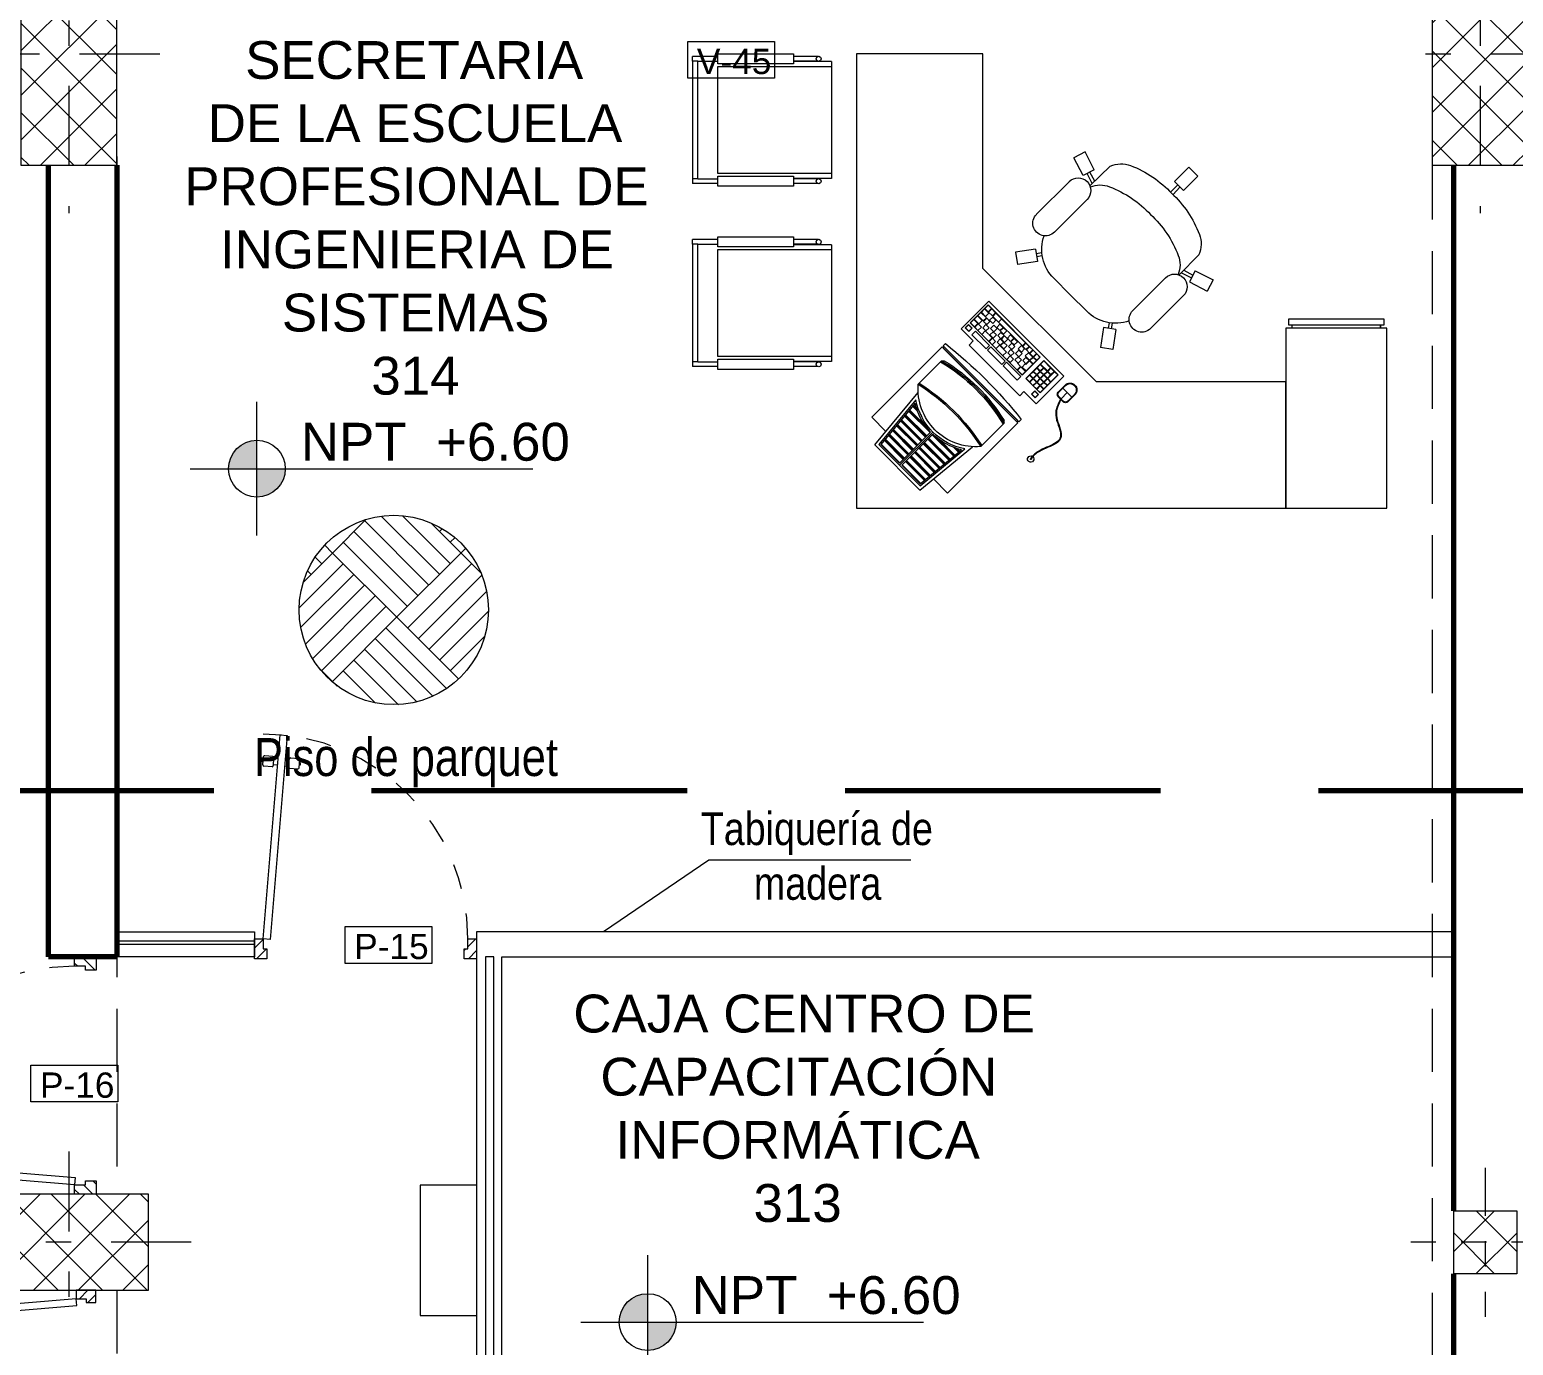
# Model space of a CAD drawing. Header units: inches. Extents: x 140 to 978, y -82 to 38.
# Drawn here: x 779.21 to 785.09, y 16.92 to 22.13 of the extents above; entities that cross this region are included whole.
import ezdxf

# ---------------------------------------------------------------- set-up
doc = ezdxf.new("R2010")
doc.units = ezdxf.units.IN
doc.header["$MEASUREMENT"] = 0
for name, pattern in [('CONTINUA', [0]), ('DASHDOT2', [12.7, 6.35, -3.175, 0, -3.175]), ('DASHED', [0.75, 0.5, -0.25]), ('DASHED2', [0.375, 0.25, -0.125])]:
    doc.linetypes.add(name, pattern=pattern)
doc.layers.get('0').update_dxf_attribs({"lineweight": 0})
for name, color, linetype, lineweight in [('UNSAAC-COLUMNA', 24, 'Continuous', 0), ('UNSAAC-COTA', 48, 'Continuous', 0), ('UNSAAC-EJE COLUMNA', 22, 'DASHDOT2', 0), ('UNSAAC-FACHADA(2DO PLANO)', 7, 'Continuous', 30), ('UNSAAC-LINEA DE CORTE', 7, 'Continuous', 70), ('UNSAAC-LLAMADOS', 88, 'Continuous', 0), ('UNSAAC-MUEBLE', 254, 'Continuous', 0), ('UNSAAC-MURETE', 146, 'Continuous', 20), ('UNSAAC-MUROS', 7, 'Continuous', 70), ('UNSAAC-PROYECCIONES', 38, 'DASHED2', 0), ('UNSAAC-TEXTOS', 250, 'Continuous', 0), ('UNSAAC-TEXTURAS', 250, 'Continuous', 0), ('UNSAAC-VANOS', 24, 'Continuous', 0)]:
    doc.layers.add(name, color=color, linetype=linetype, lineweight=lineweight)
doc.styles.add('5mm', font='GOTHIC.TTF', dxfattribs={"height": 5})
doc.styles.add('narrow', font='')
doc.styles.get("Standard").update_dxf_attribs({"font": 'arial.ttf'})
doc.styles.get('narrow').set_extended_font_data('Arial Narrow', italic=True)
doc.dimstyles.new('1EN75', dxfattribs={"dimtxt": 0.15, "dimasz": 0.06, "dimexe": 0.1, "dimexo": 0.15, "dimgap": 0.025, "dimtad": 1, "dimzin": 1, "dimdsep": 46, "dimtxsty": 'narrow', "dimblk": 'DOT', "dimcen": 0.1, "dimclrd": 256, "dimclre": 256, "dimclrt": 256, "dimaunit": 1, "dimadec": 3, "dimazin": 0, "dimtfac": 1, "dimtmove": 2, "dimatfit": 3, "dimldrblk": 'ARCHTICK', "dimfxl": 0.3, "dimfxlon": 1, "dimtolj": 1, "dimtzin": 0, "dimlwd": 0, "dimlwe": 0, "dimarcsym": 0})

# ---------------------------------------------------------------- blocks, each defined once
blk = doc.blocks.new('PRTX80')
at = {"layer": 'UNSAAC-TEXTOS'}
h = blk.add_hatch(dxfattribs=at)
h.set_pattern_fill('ANSI31', color=256, scale=0.01, style=0)
h.set_pattern_definition([(45, (-1.629623, -4.234902), (-0.02245064, 0.02245064), [])])
h.paths.add_polyline_path([(-0.755, 0.036), (-0.8, 0.036), (-0.8, -0.036), (-0.7685, -0.036), (-0.7685, 0), (-0.755, 0)])
h.paths.add_polyline_path([(0, 0.036), (-0.045, 0.036), (-0.045, 0), (-0.0315, 0), (-0.0315, -0.036), (0, -0.036)])
at = {"layer": 'UNSAAC-PROYECCIONES', "ltscale": 0.15}
blk.add_arc((-0.0315, -0.036), 0.737, 180, 270, dxfattribs=at)
at = {"layer": 'UNSAAC-TEXTOS'}
for p, q in [((-0.1268, -0.6501), (-0.1567, -0.6476)), ((-0.1655, -0.662), (-0.1661, -0.6694)), ((-0.1623, -0.6698), (-0.1661, -0.6694)), ((-0.1617, -0.6623), (-0.1655, -0.662)), ((-0.1608, -0.6511), (-0.1633, -0.681)), ((-0.13, -0.6875), (-0.1599, -0.685)), ((-0.1256, -0.6803), (-0.1259, -0.6841)), ((-0.1237, -0.6579), (-0.1256, -0.6803)), ((-0.1103, -0.6816), (-0.1256, -0.6803)), ((-0.1234, -0.6542), (-0.1237, -0.6579)), ((-0.1084, -0.6592), (-0.1237, -0.6579)), ((-0.0854, -0.6837), (-0.07, -0.685)), ((-0.0835, -0.6613), (-0.0682, -0.6625)), ((-0.07, -0.685), (-0.0704, -0.6887)), ((-0.0682, -0.6625), (-0.07, -0.685)), ((-0.0679, -0.6588), (-0.0682, -0.6625)), ((-0.0669, -0.6927), (-0.037, -0.6952)), ((-0.0638, -0.6554), (-0.0339, -0.6579)), ((-0.0305, -0.6619), (-0.033, -0.6918)), ((-0.032, -0.6806), (-0.0283, -0.6809)), ((-0.0314, -0.6731), (-0.0277, -0.6734)), ((-0.0277, -0.6734), (-0.0283, -0.6809))]:
    blk.add_line(p, q, dxfattribs=at)
for points in [[(-0.8, 0.036), (-0.755, 0.036), (-0.755, 0), (-0.7685, 0), (-0.7685, -0.036), (-0.8, -0.036), (-0.8, 0.036)], [(-0.045, 0.036), (0, 0.036), (0, -0.036), (-0.0315, -0.036), (-0.0315, 0), (-0.045, 0), (-0.045, 0.036)]]:
    blk.add_lwpolyline(points, dxfattribs=at)
blk.add_lwpolyline([(-0.0564, -0.0339), (-0.0315, -0.036), (-0.0925, -0.77), (-0.1175, -0.768)], close=True, dxfattribs=at)
for centre, start, end in [((-0.1571, -0.6514), 85.2462, 175.2462), ((-0.1272, -0.6539), 355.2462, 85.2462), ((-0.1595, -0.6813), 175.2462, 265.2462), ((-0.1296, -0.6838), 265.2462, 355.2462), ((-0.0666, -0.689), 175.2462, 265.2462), ((-0.0641, -0.6591), 85.2462, 175.2462), ((-0.0367, -0.6915), 265.2462, 355.2462), ((-0.0342, -0.6616), 355.2462, 85.2462)]:
    blk.add_arc(centre, 0.00375, start, end, dxfattribs=at)
blk = doc.blocks.new('A$C1DC20D96')
at = {"layer": 'UNSAAC-MUEBLE', "xscale": -1.167239801663273, "yscale": 1.167239801663273, "zscale": 1.167239801663273, "rotation": 180}
blk.add_blockref('PRTX80', (0, 0.0344), dxfattribs=at)
blk = doc.blocks.new('colum2')
at = {"layer": 'UNSAAC-TEXTURAS'}
h = blk.add_hatch(dxfattribs=at)
h.set_pattern_fill('ANSI37', color=256)
h.paths.add_polyline_path([(872.3733, 198.546), (872.3733, 198.421), (872.4983, 198.421), (872.4983, 198.546)])
h.paths.add_polyline_path([(872.4983, 198.421), (872.6233, 198.421), (872.6233, 198.546), (872.4983, 198.546)])
h.paths.add_polyline_path([(872.4983, 198.296), (872.6233, 198.296), (872.6233, 198.421), (872.4983, 198.421)])
h.paths.add_polyline_path([(872.4983, 198.421), (872.3733, 198.421), (872.3733, 198.296), (872.4983, 198.296)])
at = {"layer": 'UNSAAC-COLUMNA'}
blk.add_lwpolyline([(872.3733, 198.546), (872.6233, 198.546), (872.6233, 198.296), (872.3733, 198.296)], close=True, dxfattribs=at)
at = {"layer": 'UNSAAC-EJE COLUMNA', "ltscale": 0.03}
for p, q in [((872.4983, 198.716), (872.4983, 198.126)), ((872.7933, 198.421), (872.2033, 198.421))]:
    blk.add_line(p, q, dxfattribs=at)
blk = doc.blocks.new('cs1')
at = {"layer": 'UNSAAC-TEXTURAS'}
h = blk.add_hatch(dxfattribs=at)
h.set_pattern_fill('ANSI37', color=256)
h.paths.add_polyline_path([(850.0083, 169.826), (850.1983, 169.826), (850.1983, 170.266), (850.0083, 170.266)])
h.paths.add_polyline_path([(850.1983, 169.826), (850.3883, 169.826), (850.3883, 170.266), (850.1983, 170.266)])
h.paths.add_polyline_path([(850.3883, 169.826), (850.1983, 169.826), (850.1983, 169.386), (850.3883, 169.386)])
h.paths.add_polyline_path([(850.1983, 169.826), (850.0083, 169.826), (850.0083, 169.386), (850.1983, 169.386)])
at = {"layer": 'UNSAAC-COLUMNA'}
blk.add_lwpolyline([(850.3883, 169.386), (850.3883, 170.266), (850.0083, 170.266), (850.0083, 169.386)], close=True, dxfattribs=at)
at = {"layer": 'UNSAAC-EJE COLUMNA', "ltscale": 0.05}
for p, q in [((850.1983, 170.436), (850.1983, 169.196)), ((850.5583, 169.826), (849.8283, 169.826))]:
    blk.add_line(p, q, dxfattribs=at)
blk = doc.blocks.new('c2')
at = {"layer": 'UNSAAC-TEXTURAS'}
h = blk.add_hatch(dxfattribs=at)
h.set_pattern_fill('ANSI37', color=256)
h.set_pattern_definition([(45, (-846.62834, -178.42103), (-0.088388348, 0.088388348), []), (135, (-846.62834, -178.42103), (-0.088388348, -0.088388348), [])])
h.paths.add_polyline_path([(0.315, 0.19), (0.315, 0.38), (0, 0.38), (0, 0.19)])
h.paths.add_polyline_path([(0.63, 0.19), (0.63, 0.38), (0.315, 0.38), (0.315, 0.19)])
h.paths.add_polyline_path([(0.315, 0.19), (0.315, 0), (0.63, 0), (0.63, 0.19)])
h.paths.add_polyline_path([(0.315, 0), (0.315, 0.19), (0, 0.19), (0, 0)])
at = {"layer": 'UNSAAC-COLUMNA'}
blk.add_lwpolyline([(0.63, 0.38), (0, 0.38), (0, 0), (0.63, 0)], close=True, dxfattribs=at)
at = {"layer": 'UNSAAC-EJE COLUMNA', "ltscale": 0.05}
for p, q in [((0.315, 0.55), (0.315, -0.17)), ((0.8, 0.19), (-0.17, 0.19))]:
    blk.add_line(p, q, dxfattribs=at)
blk = doc.blocks.new('A$C38507331')
at = {"layer": 'UNSAAC-PROYECCIONES'}
for p, q in [((-20.481, 33.8711), (-20.481, 29.7609)), ((-15.271, 33.8711), (-15.271, 25.7911)), ((-20.481, 29.3809), (-20.481, 25.7911))]:
    blk.add_line(p, q, dxfattribs=at)
at = {"layer": 'UNSAAC-TEXTURAS'}
for name, p in [('cs1', (-870.8693, -135.5499)), ('cs1', (-865.2793, -135.5499)), ('c2', (-20.986, 29.3809)), ('colum2', (-887.5593, -168.8502))]:
    blk.add_blockref(name, p, dxfattribs=at)
blk = doc.blocks.new('A$C4BD35AAB')
at = {"layer": 'UNSAAC-MUEBLE'}
h = blk.add_hatch(dxfattribs=at)
h.set_pattern_fill('PLAST', color=256, scale=0.1, angle=135, style=0)
edge = h.paths.add_edge_path()
edge.add_line((-0.1786, 1.93), (-0.2522, 2.0036))
edge.add_line((-0.2522, 2.0036), (-0.4155, 1.8685))
edge.add_ellipse((-0.4725, 1.6275), major_axis=(0.1751, -0.1751), ratio=1, start_angle=91.40639, end_angle=121.69239, ccw=False)
edge.add_line((-0.3018, 1.8068), (-0.1786, 1.93))
h = blk.add_hatch(dxfattribs=at)
h.set_pattern_fill('PLAST', color=256, scale=0.1, angle=135, style=0)
edge = h.paths.add_edge_path()
edge.add_line((-0.17, 1.9214), (-0.0964, 1.8478))
edge.add_line((-0.0964, 1.8478), (-0.2315, 1.6845))
edge.add_ellipse((-0.4725, 1.6275), major_axis=(0.1751, -0.1751), ratio=1, start_angle=58.30761, end_angle=88.59361)
edge.add_line((-0.2932, 1.7982), (-0.17, 1.9214))
for p, q in [((-1.7889, 2.65), (-1.7889, 2.75)), ((-1.7707, 2.75), (-1.7889, 2.75)), ((-1.7707, 2.75), (-1.3043, 2.75)), ((-1.7707, 2.7289), (-1.7707, 2.75)), ((-1.3043, 2.7289), (-1.7707, 2.7289)), ((-1.7707, 2.7289), (-1.7707, 2.65)), ((-1.3043, 2.7289), (-1.3043, 2.75)), ((-1.3043, 2.75), (-1.2861, 2.75)), ((-1.3043, 2.7289), (-1.3043, 2.65)), ((-1.2861, 2.65), (-1.2861, 2.75)), ((-1.0639, 2.65), (-1.0639, 2.75)), ((-1.0457, 2.75), (-1.0639, 2.75)), ((-1.0457, 2.75), (-0.5793, 2.75)), ((-1.0457, 2.7289), (-1.0457, 2.75)), ((-0.5793, 2.7289), (-1.0457, 2.7289)), ((-1.0457, 2.7289), (-1.0457, 2.65)), ((-0.5793, 2.7289), (-0.5793, 2.75)), ((-0.5793, 2.75), (-0.5611, 2.75)), ((-0.5793, 2.7289), (-0.5793, 2.65)), ((-0.5611, 2.65), (-0.5611, 2.75)), ((-1.7596, 2.65), (-1.8, 2.65)), ((-1.8, 2.65), (-1.8, 2.35)), ((-1.7596, 2.35), (-1.7596, 2.65)), ((-1.3255, 2.65), (-1.7495, 2.65)), ((-1.7495, 2.65), (-1.7495, 2.2)), ((-1.3255, 2.2), (-1.3255, 2.65)), ((-1.275, 2.65), (-1.3154, 2.65)), ((-1.3154, 2.65), (-1.3154, 2.35)), ((-1.275, 2.35), (-1.275, 2.65)), ((-1.0346, 2.65), (-1.075, 2.65)), ((-1.075, 2.65), (-1.075, 2.35)), ((-1.0346, 2.35), (-1.0346, 2.65)), ((-0.6005, 2.65), (-1.0245, 2.65)), ((-1.0245, 2.65), (-1.0245, 2.2)), ((-0.6005, 2.2), (-0.6005, 2.65)), ((-0.55, 2.65), (-0.5904, 2.65)), ((-0.5904, 2.65), (-0.5904, 2.35)), ((-0.55, 2.35), (-0.55, 2.65)), ((-1.8, 2.35), (-1.7596, 2.35)), ((-1.7889, 2.2524), (-1.7889, 2.35)), ((-1.7707, 2.2524), (-1.7707, 2.35)), ((-1.7687, 2.2), (-1.7687, 2.35)), ((-1.3154, 2.35), (-1.275, 2.35)), ((-1.3063, 2.2), (-1.3063, 2.35)), ((-1.3043, 2.2524), (-1.3043, 2.35)), ((-1.2861, 2.2524), (-1.2861, 2.35)), ((-1.075, 2.35), (-1.0346, 2.35)), ((-1.0639, 2.2524), (-1.0639, 2.35)), ((-1.0457, 2.2524), (-1.0457, 2.35)), ((-1.0437, 2.2), (-1.0437, 2.35)), ((-0.5904, 2.35), (-0.55, 2.35)), ((-0.5813, 2.2), (-0.5813, 2.35)), ((-0.5793, 2.2524), (-0.5793, 2.35)), ((-0.5611, 2.2524), (-0.5611, 2.35)), ((-1.7687, 2.2), (-1.7495, 2.2)), ((-1.7495, 2.2), (-1.3255, 2.2)), ((-1.3255, 2.2), (-1.3063, 2.2)), ((-1.0437, 2.2), (-1.0245, 2.2)), ((-1.0245, 2.2), (-0.6005, 2.2)), ((-0.6005, 2.2), (-0.5813, 2.2)), ((-0.251, 2.0282), (-0.4586, 1.8565)), ((-0.0718, 1.849), (-0.251, 2.0282)), ((-0.1786, 1.93), (-0.3018, 1.8068)), ((-0.17, 1.93), (-0.3017, 1.7983)), ((-0.17, 1.9214), (-0.2932, 1.7982)), ((-0.4914, 1.8561), (-0.584, 1.7635)), ((-0.0718, 1.849), (-0.2435, 1.6414)), ((-0.584, 1.7635), (-0.584, 1.7529)), ((-0.7106, 1.6864), (-0.8205, 1.5765)), ((-0.8051, 1.5791), (-0.7338, 1.6504)), ((-0.7338, 1.649), (-0.7472, 1.6357)), ((-0.7338, 1.6504), (-0.5273, 1.444)), ((-0.7183, 1.6335), (-0.7338, 1.649)), ((-0.7277, 1.6565), (-0.7142, 1.6701)), ((-0.7136, 1.6424), (-0.7277, 1.6565)), ((-0.7142, 1.6686), (-0.7263, 1.6565)), ((-0.7263, 1.6565), (-0.7136, 1.6438)), ((-0.7142, 1.6701), (-0.7001, 1.6559)), ((-0.7015, 1.6559), (-0.7142, 1.6686)), ((-0.7136, 1.6438), (-0.7015, 1.6559)), ((-0.7001, 1.6559), (-0.7136, 1.6424)), ((-0.6625, 1.6383), (-0.7106, 1.6864)), ((-0.6463, 1.6545), (-0.6625, 1.6383)), ((-0.4455, 1.4537), (-0.6463, 1.6545)), ((-0.791, 1.5919), (-0.8037, 1.5791)), ((-0.7783, 1.5791), (-0.791, 1.5919)), ((-0.7768, 1.606), (-0.7896, 1.5933)), ((-0.7896, 1.5933), (-0.7726, 1.5763)), ((-0.7599, 1.589), (-0.7768, 1.606)), ((-0.7627, 1.6201), (-0.7754, 1.6074)), ((-0.7754, 1.6074), (-0.7542, 1.5862)), ((-0.7726, 1.5763), (-0.7599, 1.589)), ((-0.7415, 1.5989), (-0.7627, 1.6201)), ((-0.7486, 1.6342), (-0.7613, 1.6216)), ((-0.7613, 1.6216), (-0.7429, 1.6032)), ((-0.7542, 1.5862), (-0.7415, 1.5989)), ((-0.7401, 1.5975), (-0.7528, 1.5848)), ((-0.7302, 1.6158), (-0.7486, 1.6342)), ((-0.7472, 1.6357), (-0.7316, 1.6201)), ((-0.7302, 1.6158), (-0.7429, 1.6032)), ((-0.7274, 1.5848), (-0.7401, 1.5975)), ((-0.7316, 1.6201), (-0.7183, 1.6335)), ((-0.7302, 1.6187), (-0.7168, 1.6321)), ((-0.7302, 1.6187), (-0.7175, 1.606)), ((-0.7147, 1.6003), (-0.7273, 1.5876)), ((-0.7273, 1.5876), (-0.7146, 1.5749)), ((-0.7175, 1.606), (-0.7041, 1.6193)), ((-0.7041, 1.6193), (-0.7168, 1.6321)), ((-0.7019, 1.5876), (-0.7147, 1.6003)), ((-0.7019, 1.5876), (-0.7146, 1.5749)), ((-0.7019, 1.5904), (-0.6886, 1.6038)), ((-0.7019, 1.5904), (-0.6892, 1.5777)), ((-0.7009, 1.6297), (-0.6873, 1.6432)), ((-0.6443, 1.5731), (-0.7009, 1.6297)), ((-0.6873, 1.6432), (-0.6308, 1.5866)), ((-0.3365, 1.516), (-0.2439, 1.6086)), ((-0.5235, 1.2795), (-0.8205, 1.5765)), ((-0.5987, 1.3727), (-0.8051, 1.5791)), ((-0.8037, 1.5791), (-0.791, 1.5664)), ((-0.791, 1.5664), (-0.7783, 1.5791)), ((-0.7768, 1.5777), (-0.7896, 1.565)), ((-0.7896, 1.565), (-0.774, 1.5494)), ((-0.7613, 1.5622), (-0.7768, 1.5777)), ((-0.774, 1.5494), (-0.7613, 1.5622)), ((-0.7599, 1.5607), (-0.7726, 1.548)), ((-0.7726, 1.548), (-0.6552, 1.4306)), ((-0.6425, 1.4434), (-0.7599, 1.5607)), ((-0.7443, 1.5735), (-0.757, 1.5607)), ((-0.757, 1.5607), (-0.7443, 1.548)), ((-0.7528, 1.5848), (-0.7401, 1.5721)), ((-0.75, 1.5254), (-0.7372, 1.5381)), ((-0.7316, 1.5607), (-0.7443, 1.5735)), ((-0.7443, 1.548), (-0.7316, 1.5607)), ((-0.7401, 1.5721), (-0.7274, 1.5848)), ((-0.716, 1.5452), (-0.7288, 1.5325)), ((-0.7288, 1.5325), (-0.716, 1.5197)), ((-0.7118, 1.5692), (-0.7245, 1.5565)), ((-0.7245, 1.5565), (-0.7118, 1.5438)), ((-0.7033, 1.5325), (-0.716, 1.5452)), ((-0.716, 1.5197), (-0.7033, 1.5325)), ((-0.7019, 1.531), (-0.7146, 1.5183)), ((-0.6991, 1.5565), (-0.7118, 1.5692)), ((-0.7118, 1.5438), (-0.6991, 1.5565)), ((-0.6892, 1.5183), (-0.7019, 1.531)), ((-0.6864, 1.572), (-0.6991, 1.5593)), ((-0.6991, 1.5593), (-0.6863, 1.5466)), ((-0.6835, 1.5409), (-0.6962, 1.5282)), ((-0.6962, 1.5282), (-0.6835, 1.5155)), ((-0.6878, 1.5763), (-0.6751, 1.5635)), ((-0.6737, 1.5593), (-0.6864, 1.572)), ((-0.6737, 1.5593), (-0.6863, 1.5466)), ((-0.6708, 1.5282), (-0.6835, 1.5409)), ((-0.6835, 1.5155), (-0.6708, 1.5282)), ((-0.6751, 1.5635), (-0.6617, 1.5769)), ((-0.6736, 1.5621), (-0.6603, 1.5755)), ((-0.6736, 1.5621), (-0.6609, 1.5494)), ((-0.6581, 1.5437), (-0.6708, 1.531)), ((-0.6708, 1.531), (-0.6581, 1.5183)), ((-0.6609, 1.5494), (-0.6475, 1.5628)), ((-0.6475, 1.5628), (-0.6603, 1.5755)), ((-0.6454, 1.531), (-0.6581, 1.5437)), ((-0.6454, 1.531), (-0.6581, 1.5183)), ((-0.644, 1.5296), (-0.6566, 1.5169)), ((-0.6454, 1.5338), (-0.632, 1.5472)), ((-0.6454, 1.5338), (-0.6326, 1.5211)), ((-0.6308, 1.5866), (-0.6443, 1.5731)), ((-0.6312, 1.5169), (-0.644, 1.5296)), ((-0.5828, 1.5116), (-0.6393, 1.5681)), ((-0.6258, 1.5817), (-0.5692, 1.5251)), ((-1.0266, 1.3917), (-1.014, 1.4707)), ((-1.014, 1.4707), (-0.9647, 1.4629)), ((-0.7146, 1.5183), (-0.7019, 1.5056)), ((-0.7019, 1.5056), (-0.6892, 1.5183)), ((-0.6736, 1.5028), (-0.6863, 1.49)), ((-0.6863, 1.49), (-0.6736, 1.4773)), ((-0.6694, 1.5268), (-0.6821, 1.5141)), ((-0.6821, 1.5141), (-0.6694, 1.5013)), ((-0.6609, 1.49), (-0.6736, 1.5028)), ((-0.6736, 1.4773), (-0.6609, 1.49)), ((-0.6595, 1.4886), (-0.6722, 1.4759)), ((-0.6722, 1.4759), (-0.6595, 1.4632)), ((-0.6567, 1.514), (-0.6694, 1.5268)), ((-0.6694, 1.5013), (-0.6567, 1.514)), ((-0.6467, 1.4759), (-0.6595, 1.4886)), ((-0.6595, 1.4632), (-0.6467, 1.4759)), ((-0.6566, 1.5169), (-0.6439, 1.5042)), ((-0.6411, 1.4985), (-0.6538, 1.4858)), ((-0.6538, 1.4858), (-0.6411, 1.4731)), ((-0.6312, 1.5169), (-0.6439, 1.5042)), ((-0.6284, 1.4858), (-0.6411, 1.4985)), ((-0.6411, 1.4731), (-0.6284, 1.4858)), ((-0.6312, 1.5197), (-0.6185, 1.507)), ((-0.6157, 1.5013), (-0.6284, 1.4886)), ((-0.6284, 1.4886), (-0.6156, 1.4759)), ((-0.6128, 1.4702), (-0.6255, 1.4575)), ((-0.6185, 1.507), (-0.6051, 1.5203)), ((-0.6029, 1.4886), (-0.6157, 1.5013)), ((-0.6029, 1.4886), (-0.6156, 1.4759)), ((-0.6001, 1.4575), (-0.6128, 1.4702)), ((-0.5896, 1.5048), (-0.6029, 1.4914)), ((-0.6029, 1.4914), (-0.5902, 1.4787)), ((-0.5874, 1.473), (-0.6001, 1.4603)), ((-0.5902, 1.4787), (-0.5768, 1.4921)), ((-0.5768, 1.4921), (-0.5896, 1.5048)), ((-0.5747, 1.4603), (-0.5874, 1.473)), ((-0.5212, 1.4501), (-0.5778, 1.5066)), ((-0.5643, 1.5201), (-0.5077, 1.4636)), ((-0.3365, 1.516), (-0.3471, 1.516)), ((-0.9772, 1.3839), (-0.9647, 1.4629)), ((-0.6552, 1.4306), (-0.6425, 1.4434)), ((-0.6411, 1.4419), (-0.6538, 1.4292)), ((-0.6538, 1.4292), (-0.6411, 1.4165)), ((-0.6312, 1.4603), (-0.6439, 1.4476)), ((-0.6439, 1.4476), (-0.6312, 1.4349)), ((-0.6284, 1.4292), (-0.6411, 1.4419)), ((-0.6411, 1.4165), (-0.6284, 1.4292)), ((-0.6269, 1.4278), (-0.6397, 1.4151)), ((-0.6397, 1.4151), (-0.6269, 1.4023)), ((-0.6185, 1.4476), (-0.6312, 1.4603)), ((-0.6312, 1.4349), (-0.6185, 1.4476)), ((-0.6142, 1.4151), (-0.6269, 1.4278)), ((-0.6269, 1.4023), (-0.6142, 1.4151)), ((-0.6255, 1.4575), (-0.6128, 1.4448)), ((-0.6128, 1.4137), (-0.6255, 1.4009)), ((-0.6029, 1.432), (-0.6156, 1.4193)), ((-0.6156, 1.4193), (-0.5987, 1.4023)), ((-0.6128, 1.4448), (-0.6001, 1.4575)), ((-0.6001, 1.4009), (-0.6128, 1.4137)), ((-0.5859, 1.4151), (-0.6029, 1.432)), ((-0.6001, 1.4603), (-0.5873, 1.4476)), ((-0.5273, 1.444), (-0.5987, 1.3727)), ((-0.5987, 1.4023), (-0.5859, 1.4151)), ((-0.5845, 1.4419), (-0.5972, 1.4292)), ((-0.5972, 1.4292), (-0.5845, 1.4165)), ((-0.5845, 1.4137), (-0.5972, 1.4009)), ((-0.5747, 1.4603), (-0.5873, 1.4476)), ((-0.5718, 1.4292), (-0.5845, 1.4419)), ((-0.5845, 1.3585), (-0.5132, 1.4298)), ((-0.5845, 1.4165), (-0.5718, 1.4292)), ((-0.5718, 1.4009), (-0.5845, 1.4137)), ((-0.569, 1.4292), (-0.5831, 1.4151)), ((-0.5831, 1.4151), (-0.5704, 1.4023)), ((-0.5747, 1.4631), (-0.5619, 1.4504)), ((-0.5592, 1.4447), (-0.5718, 1.432)), ((-0.5718, 1.432), (-0.569, 1.4292)), ((-0.5704, 1.4023), (-0.5436, 1.4291)), ((-0.5619, 1.4504), (-0.5485, 1.4638)), ((-0.5471, 1.4624), (-0.5605, 1.449)), ((-0.5605, 1.449), (-0.5421, 1.4306)), ((-0.5436, 1.4291), (-0.5592, 1.4447)), ((-0.5287, 1.444), (-0.5471, 1.4624)), ((-0.5421, 1.4306), (-0.5287, 1.444)), ((-0.528, 1.4136), (-0.5407, 1.4009)), ((-0.5153, 1.4009), (-0.528, 1.4136)), ((-0.5132, 1.4284), (-0.5266, 1.415)), ((-0.5266, 1.415), (-0.5138, 1.4023)), ((-0.5077, 1.4636), (-0.5212, 1.4501)), ((-0.5138, 1.4023), (-0.5005, 1.4157)), ((-0.5132, 1.4298), (-0.4566, 1.3733)), ((-0.5005, 1.4157), (-0.5132, 1.4284)), ((-0.4991, 1.4143), (-0.5124, 1.4009)), ((-0.4863, 1.4015), (-0.4991, 1.4143)), ((-0.4617, 1.4375), (-0.4455, 1.4537)), ((-0.4136, 1.3894), (-0.4617, 1.4375)), ((-1.1639, 1.3874), (-1.2938, 1.2575)), ((-1.0266, 1.3917), (-0.9772, 1.3839)), ((-1.0117, 1.3662), (-1.0078, 1.3888)), ((-0.9992, 1.3647), (-0.9959, 1.3869)), ((-0.6255, 1.4009), (-0.6128, 1.3882)), ((-0.6128, 1.3882), (-0.6001, 1.4009)), ((-0.5987, 1.3995), (-0.6114, 1.3868)), ((-0.6114, 1.3868), (-0.5987, 1.3741)), ((-0.5859, 1.3868), (-0.5987, 1.3995)), ((-0.5987, 1.3741), (-0.5859, 1.3868)), ((-0.5972, 1.4009), (-0.5845, 1.3882)), ((-0.5845, 1.3882), (-0.5718, 1.4009)), ((-0.5279, 1.3019), (-0.5845, 1.3585)), ((-0.5704, 1.3712), (-0.5831, 1.3585)), ((-0.5831, 1.3585), (-0.5562, 1.3316)), ((-0.5435, 1.3444), (-0.5704, 1.3712)), ((-0.5562, 1.3854), (-0.569, 1.3727)), ((-0.569, 1.3727), (-0.5562, 1.3599)), ((-0.5435, 1.3727), (-0.5562, 1.3854)), ((-0.5562, 1.3599), (-0.5435, 1.3727)), ((-0.5421, 1.3995), (-0.5548, 1.3868)), ((-0.5548, 1.3868), (-0.5421, 1.3741)), ((-0.5421, 1.3712), (-0.5548, 1.3585)), ((-0.5548, 1.3585), (-0.5421, 1.3458)), ((-0.5294, 1.3868), (-0.5421, 1.3995)), ((-0.5421, 1.3741), (-0.5294, 1.3868)), ((-0.5294, 1.3585), (-0.5421, 1.3712)), ((-0.5421, 1.3458), (-0.5294, 1.3585)), ((-0.5407, 1.4009), (-0.5279, 1.3882)), ((-0.528, 1.3853), (-0.5407, 1.3727)), ((-0.5407, 1.3727), (-0.5279, 1.3599)), ((-0.5279, 1.3571), (-0.5407, 1.3444)), ((-0.5152, 1.3726), (-0.528, 1.3853)), ((-0.5279, 1.3882), (-0.5153, 1.4009)), ((-0.4566, 1.3733), (-0.5279, 1.3019)), ((-0.5279, 1.3599), (-0.5152, 1.3726)), ((-0.5152, 1.3444), (-0.5279, 1.3571)), ((-0.5139, 1.3995), (-0.5265, 1.3868)), ((-0.5265, 1.3868), (-0.5138, 1.3741)), ((-0.5138, 1.3712), (-0.5265, 1.3585)), ((-0.5265, 1.3585), (-0.5138, 1.3458)), ((-0.5235, 1.2795), (-0.4136, 1.3894)), ((-0.5011, 1.3867), (-0.5139, 1.3995)), ((-0.5138, 1.3741), (-0.5011, 1.3867)), ((-0.5011, 1.3585), (-0.5138, 1.3712)), ((-0.5138, 1.3458), (-0.5011, 1.3585)), ((-0.5124, 1.4009), (-0.4997, 1.3882)), ((-0.4997, 1.3853), (-0.5124, 1.3727)), ((-0.5124, 1.3727), (-0.4997, 1.3599)), ((-0.4997, 1.3571), (-0.5124, 1.3444)), ((-0.4997, 1.3882), (-0.4863, 1.4015)), ((-0.487, 1.3726), (-0.4997, 1.3853)), ((-0.4997, 1.3599), (-0.487, 1.3726)), ((-0.487, 1.3443), (-0.4997, 1.3571)), ((-0.4849, 1.4001), (-0.4983, 1.3868)), ((-0.4983, 1.3868), (-0.4856, 1.374)), ((-0.4856, 1.3712), (-0.4982, 1.3585)), ((-0.4982, 1.3585), (-0.4855, 1.3458)), ((-0.4856, 1.374), (-0.4722, 1.3874)), ((-0.4728, 1.3585), (-0.4856, 1.3712)), ((-0.4855, 1.3458), (-0.4728, 1.3585)), ((-0.4722, 1.3874), (-0.4849, 1.4001)), ((-0.4708, 1.386), (-0.4841, 1.3726)), ((-0.4841, 1.3726), (-0.4714, 1.3599)), ((-0.4714, 1.3599), (-0.458, 1.3733)), ((-0.458, 1.3733), (-0.4708, 1.386)), ((-0.4647, 1.3935), (-0.4512, 1.407)), ((-0.4505, 1.3794), (-0.4647, 1.3935)), ((-0.4512, 1.4056), (-0.4633, 1.3935)), ((-0.4633, 1.3935), (-0.4505, 1.3808)), ((-0.4512, 1.407), (-0.437, 1.3929)), ((-0.4384, 1.3929), (-0.4512, 1.4056)), ((-0.437, 1.3929), (-0.4505, 1.3794)), ((-0.4505, 1.3808), (-0.4384, 1.3929)), ((-1.0931, 1.3167), (-1.2231, 1.1868)), ((-0.8453, 1.254), (-0.9107, 1.3194)), ((-0.5562, 1.3316), (-0.5435, 1.3444)), ((-0.5421, 1.343), (-0.5548, 1.3302)), ((-0.5548, 1.3302), (-0.5421, 1.3175)), ((-0.5294, 1.3302), (-0.5421, 1.343)), ((-0.5421, 1.3175), (-0.5294, 1.3302)), ((-0.5407, 1.3444), (-0.5279, 1.3316)), ((-0.5138, 1.343), (-0.5407, 1.3161)), ((-0.5407, 1.3161), (-0.5279, 1.3034)), ((-0.5279, 1.3316), (-0.5152, 1.3444)), ((-0.5279, 1.3034), (-0.5011, 1.3302)), ((-0.5011, 1.3302), (-0.5138, 1.343)), ((-0.5124, 1.3444), (-0.4997, 1.3316)), ((-0.4997, 1.3316), (-0.487, 1.3443)), ((-1.4112, 1.1954), (-1.3882, 1.2398)), ((-1.3172, 1.2031), (-1.3882, 1.2398)), ((-0.8453, 1.254), (-0.7799, 1.1886)), ((-0.4755, 1.2833), (-0.4401, 1.2479)), ((-0.433, 1.2903), (-0.4578, 1.2656)), ((-1.3401, 1.1587), (-1.4112, 1.1954)), ((-1.3546, 1.0953), (-1.2769, 1.1757)), ((-1.3401, 1.1587), (-1.3172, 1.2031)), ((-1.2959, 1.1561), (-1.3312, 1.1759)), ((-1.2855, 1.1668), (-1.3257, 1.1866)), ((-0.7155, 1.1222), (-0.6364, 1.1347)), ((-0.7076, 1.0728), (-0.7155, 1.1222)), ((-0.6286, 1.0853), (-0.6364, 1.1347)), ((-0.7347, 1.1002), (-0.7125, 1.1034)), ((-0.7332, 1.0877), (-0.7106, 1.0916)), ((-0.7076, 1.0728), (-0.6286, 1.0853)), ((-0.7826, 1.0062), (-0.9126, 0.8763)), ((-0.7119, 0.9355), (-0.8418, 0.8056)), ((-1.2937, 0.8411), (-1.3503, 0.7846)), ((-1.2583, 0.8058), (-1.2937, 0.8411)), ((-1.2521, 0.8566), (-1.2803, 0.8277)), ((-1.2421, 0.8467), (-1.2718, 0.8192)), ((-1.3149, 0.7492), (-1.3503, 0.7846)), ((-1.2583, 0.8058), (-1.3149, 0.7492)), ((-1.0041, 0.7448), (-0.9237, 0.8225)), ((-0.9433, 0.8035), (-0.9234, 0.7682)), ((-0.9407, 0.7592), (-0.8963, 0.7822)), ((-0.9326, 0.8138), (-0.9128, 0.7737)), ((-0.8963, 0.7822), (-0.8596, 0.7111)), ((-0.9407, 0.7592), (-0.904, 0.6882)), ((-0.904, 0.6882), (-0.8596, 0.7111))]:
    blk.add_line(p, q, dxfattribs=at)
for points in [[(-1.7697, 2.25), (-1.7727, 2.2571), (-1.7798, 2.26), (-1.7869, 2.2571), (-1.7899, 2.25), (-1.7869, 2.2429), (-1.7798, 2.24), (-1.7727, 2.2429)], [(-1.2851, 2.25), (-1.2881, 2.2571), (-1.2952, 2.26), (-1.3023, 2.2571), (-1.3053, 2.25), (-1.3023, 2.2429), (-1.2952, 2.24), (-1.2881, 2.2429)], [(-1.0447, 2.25), (-1.0477, 2.2571), (-1.0548, 2.26), (-1.0619, 2.2571), (-1.0649, 2.25), (-1.0619, 2.2429), (-1.0548, 2.24), (-1.0477, 2.2429)], [(-0.5601, 2.25), (-0.5631, 2.2571), (-0.5702, 2.26), (-0.5773, 2.2571), (-0.5803, 2.25), (-0.5773, 2.2429), (-0.5702, 2.24), (-0.5631, 2.2429)], [(-1.8, 2.1), (0, 2.1), (0, 0.4), (-0.5, 0.4), (-0.5, 1.15), (-0.95, 1.6), (-1.8, 1.6)], [(-0.6343, 1.7574), (-0.6387, 1.753), (-0.347, 1.4613), (-0.3426, 1.4657)], [(-0.7142, 1.6701), (-0.7001, 1.6559), (-0.7136, 1.6424), (-0.7277, 1.6565)], [(-0.6873, 1.6432), (-0.6308, 1.5866), (-0.6443, 1.5731), (-0.7009, 1.6297)], [(-0.6258, 1.5817), (-0.5692, 1.5251), (-0.5828, 1.5116), (-0.6393, 1.5681)], [(-0.5643, 1.5201), (-0.5077, 1.4636), (-0.5212, 1.4501), (-0.5778, 1.5066)], [(-0.4512, 1.407), (-0.4647, 1.3935), (-0.4505, 1.3794), (-0.437, 1.3929)], [(0, 0), (-0.7125, 0), (-0.7125, 0.4), (0, 0.4)]]:
    blk.add_lwpolyline(points, close=True, dxfattribs=at)
for points in [[(-0.3042, 1.9842), (-0.3603, 2.0402), (-0.6387, 1.7618), (-0.3382, 1.4613), (-0.0598, 1.7397), (-0.1158, 1.7958)], [(-0.7125, 0.375), (-0.725, 0.375), (-0.725, 0.3875), (-0.75, 0.3875), (-0.75, 0.0125), (-0.725, 0.0125), (-0.725, 0.025), (-0.7125, 0.025), (-0.725, 0.025), (-0.725, 0.375)]]:
    blk.add_lwpolyline(points, dxfattribs=at)
for points in [[(-0.0882, 1.8482), (-0.2349, 1.6709, 0.311933), (-0.4291, 1.8651), (-0.2518, 2.0118)], [(-0.3514, 1.448), (-0.3426, 1.4569), (-0.6431, 1.7574), (-0.652, 1.7486, 0.058824)], [(-0.4489, 1.2355), (-0.4224, 1.262, 0.414214), (-0.4224, 1.2833), (-0.4401, 1.3009, 0.414214), (-0.4613, 1.3009), (-0.4878, 1.2744, 0.414214), (-0.4878, 1.2355, 0.414214)], [(-0.4507, 1.2373), (-0.4242, 1.2638, 0.414214), (-0.4242, 1.2815), (-0.4419, 1.2992, 0.414214), (-0.4595, 1.2992), (-0.4861, 1.2727, 0.414214), (-0.4861, 1.2373), (-0.4861, 1.2373, 0.414214)]]:
    blk.add_lwpolyline(points, format="xyb", close=True, dxfattribs=at)
for points in [[(-0.3018, 1.8068, 0.132922), (-0.4155, 1.8685), (-0.2522, 2.0036), (-0.1786, 1.93)], [(-0.17, 1.9214), (-0.0964, 1.8478), (-0.2315, 1.6845, 0.132922), (-0.2932, 1.7982, 0.132922)]]:
    blk.add_lwpolyline(points, format="xyb", dxfattribs=at)
for centre, radius, start, end in [((0.1823, 2.2823), 0.8027, 212.40743, 237.59257), ((-0.4725, 1.6275), 0.2293, 355.26708, 94.73292), ((0.1823, 2.2823), 0.7972, 212.31962, 237.68038), ((0.027, 2.127), 0.7109, 210.74997, 239.25003), ((0.027, 2.127), 0.7055, 210.63714, 239.36286), ((0.7711, 2.8711), 1.8125, 218.26708, 231.73292), ((0.027, 2.127), 0.7164, 211.47738, 238.52262), ((-0.1947, 1.4104), 0.0125, 220.23316, 208.67219), ((-0.1947, 1.4104), 0.00125, 298.185, 117.83821), ((-1.1285, 1.3521), 0.05, 315, 135), ((-1.025, 1.2052), 0.1615, 45, 109.45997), ((-1.2584, 1.2222), 0.05, 135, 315), ((-0.8942, 1.0744), 0.1615, 340.54003, 45), ((-1.1775, 1.1359), 0.1028, 158.07023, 201.33232), ((-1.2612, 1.0522), 0.1028, 155.23695, 201.33232), ((-0.8631, 1.2567), 0.4397, 201.0946, 226.94474), ((-0.9468, 1.173), 0.4397, 201.0946, 226.94474), ((-0.7473, 0.9709), 0.05, 315, 135), ((-0.8426, 1.2363), 0.4397, 223.05526, 248.9054), ((-0.9263, 1.1526), 0.4397, 223.05526, 248.9054), ((-0.9635, 0.9219), 0.1028, 248.66768, 291.92977), ((-0.8772, 0.841), 0.05, 135, 315), ((-1.0472, 0.8381), 0.1028, 248.66768, 294.76305)]:
    blk.add_arc(centre, radius, start, end, dxfattribs=at)
for points, knots in [([(-0.4322, 1.2931), (-0.4109, 1.3032), (-0.391, 1.3125), (-0.3434, 1.3099), (-0.3151, 1.2928), (-0.2776, 1.2915), (-0.2658, 1.298), (-0.246, 1.3338), (-0.2375, 1.36), (-0.2167, 1.394), (-0.2074, 1.405), (-0.1953, 1.4115)], [0.0013459, 0.0013459, 0.0013459, 0.0013459, 0.0647907, 0.0647907, 0.1377245, 0.1377245, 0.1829994, 0.1829994, 0.2282742, 0.2282742, 0.255035, 0.255035, 0.255035, 0.255035]), ([(-0.4303, 1.2912), (-0.41, 1.3009), (-0.3899, 1.3103), (-0.3446, 1.307), (-0.3182, 1.2918), (-0.2799, 1.2883), (-0.2662, 1.2938), (-0.2456, 1.3279), (-0.2373, 1.3536), (-0.217, 1.3897), (-0.2072, 1.4023), (-0.1941, 1.4093)], [0.0004291, 0.0004291, 0.0004291, 0.0004291, 0.0659933, 0.0659933, 0.1346539, 0.1346539, 0.1797392, 0.1797392, 0.2248245, 0.2248245, 0.255035, 0.255035, 0.255035, 0.255035])]:
    blk.add_open_spline(points, degree=3, knots=knots, dxfattribs=at)
blk = doc.blocks.new('_Dot')
at = {"color": 0, "linetype": 'ByBlock', "lineweight": -2}
blk.add_line((-0.5, 0), (-1, 0), dxfattribs=at)
at = {"color": 0, "linetype": 'ByBlock', "const_width": 0.5}
blk.add_lwpolyline([(-0.25, 0, 1), (0.25, 0, 1)], format="xyb", close=True, dxfattribs=at)
blk = doc.blocks.new('*D520')
at = {"layer": 'Defpoints', "color": 0, "transparency": 16777216}
for p in [(807.4869, 26.6692), (807.4869, 24.2692), (769.891, 21.8642)]:
    blk.add_point(p, dxfattribs=at)
at = {"layer": 'UNSAAC-COTA', "lineweight": 0, "transparency": 16777216}
for p, q in [((769.891, 26.3692), (769.891, 26.7692)), ((807.4869, 26.3692), (807.4869, 26.7692)), ((769.951, 26.6692), (807.4269, 26.6692))]:
    blk.add_line(p, q, dxfattribs=at)
at = {"layer": 'UNSAAC-COTA', "lineweight": 0, "transparency": 16777216, "xscale": 0.06, "yscale": 0.06, "zscale": 0.06, "rotation": 180}
blk.add_blockref('_Dot', (769.891, 26.6692), dxfattribs=at)
at = {"layer": 'UNSAAC-COTA', "lineweight": 0, "transparency": 16777216, "xscale": 0.06, "yscale": 0.06, "zscale": 0.06}
blk.add_blockref('_Dot', (807.4869, 26.6692), dxfattribs=at)
at = {"layer": 'UNSAAC-COTA', "transparency": 16777216, "insert": (788.689, 26.7708), "char_height": 0.15, "attachment_point": 5, "style": 'narrow'}
blk.add_mtext('\\A1;37.60', dxfattribs=at)
blk = doc.blocks.new('_ArchTick')
at = {"layer": 'UNSAAC-FACHADA(2DO PLANO)', "color": 0, "const_width": 0.15}
blk.add_lwpolyline([(-0.5, -0.5), (0.5, 0.5)], dxfattribs=at)
blk = doc.blocks.new('npt')
at = {"layer": 'UNSAAC-TEXTOS'}
h = blk.add_hatch(color=0, dxfattribs=at)
h.dxf.hatch_style = 1
h.paths.add_polyline_path([(0.0522, 0), (0, 0), (0, -0.0522, 0.414214)])
h.paths.add_polyline_path([(0, 0.0522, 0.414214), (-0.0522, 0), (0, 0)])
at = {"layer": 'UNSAAC-TEXTOS', "color": 0}
for p, q in [((0, -0.1228), (0, 0.1228)), ((-0.1228, 0), (0.507, 0))]:
    blk.add_line(p, q, dxfattribs=at)
blk.add_circle((0, 0), 0.0522, dxfattribs=at)
blk = doc.blocks.new('IVOMAEPOR')
at = {"layer": 'UNSAAC-TEXTOS', "linetype": 'Continuous'}
h = blk.add_hatch(dxfattribs=at)
h.set_pattern_fill('AR-PARQ1', color=256, scale=0.03, angle=45, style=0)
h.set_pattern_definition([(135, (103.5357, 167.95308), (-0.50912, 0), [0.36, -0.36]), (135, (103.5781, 167.9955), (-0.50912, 0), [0.36, -0.36]), (135, (103.62054, 168.03793), (-0.50912, 0), [0.36, -0.36]), (135, (103.66297, 168.08036), (-0.50912, 0), [0.36, -0.36]), (135, (103.7054, 168.12278), (-0.50912, 0), [0.36, -0.36]), (135, (103.74782, 168.1652), (-0.50912, 0), [0.36, -0.36]), (135, (103.79025, 168.20763), (-0.50912, 0), [0.36, -0.36]), (45, (103.28113, 168.20763), (0.50912, 0), [0.36, -0.36]), (45, (103.2387, 168.25006), (0.50912, 0), [0.36, -0.36]), (45, (103.19628, 168.2925), (0.50912, 0), [0.36, -0.36]), (45, (103.15385, 168.3349), (0.50912, 0), [0.36, -0.36]), (45, (103.11142, 168.37734), (0.50912, 0), [0.36, -0.36]), (45, (103.069, 168.41977), (0.50912, 0), [0.36, -0.36]), (45, (103.02657, 168.4622), (0.50912, 0), [0.36, -0.36])])
h.paths.add_polyline_path([(103.4182, 167.9522, 1), (104.1682, 167.9522, 1)])
at = {"layer": 'UNSAAC-TEXTOS'}
blk.add_circle((103.7934, 167.9535), 0.375, dxfattribs=at)
at = {"layer": 'UNSAAC-TEXTOS', "insert": (103.2398, 167.4458), "char_height": 0.15, "width": 1.445115, "attachment_point": 1, "style": 'narrow'}
blk.add_mtext('{\\fArial Narrow|b0|i0|c0|p34;Piso de parquet}', dxfattribs=at)

msp = doc.modelspace()

# ---------------------------------------------------------------- linework, layer by layer
at = {"layer": 'UNSAAC-LINEA DE CORTE', "linetype": 'DASHED', "ltscale": 2.5}
msp.add_line((756.1911, 19.1131), (815.5939, 19.1131), dxfattribs=at)
at = {"layer": 'UNSAAC-LLAMADOS', "ltscale": 2.5}
msp.add_lwpolyline([(782.7013, 18.8377), (781.9022, 18.8377), (781.4843, 18.5539)], dxfattribs=at)
at = {"layer": 'UNSAAC-MUEBLE'}
msp.add_lwpolyline([(780.9819, 17.5506), (780.7585, 17.5506), (780.7585, 17.034), (780.9819, 17.034)], dxfattribs=at)
at = {"layer": 'UNSAAC-MURETE'}
msp.add_lwpolyline([(779.5569, 18.5539), (780.1019, 18.5539), (780.1019, 18.4539), (779.5569, 18.4539)], dxfattribs=at)
msp.add_lwpolyline([(781.0819, 15.4942), (781.0819, 18.4539), (784.8519, 18.4539), (784.8519, 18.5539), (780.9819, 18.5539), (780.9819, 15.4942)], close=True, dxfattribs=at)
at = {"layer": 'UNSAAC-MUROS'}
for p, q in [((779.2869, 18.4539), (779.2869, 21.5892)), ((779.5569, 21.5892), (779.5569, 18.4539)), ((784.8519, 17.4489), (784.8519, 21.5892)), ((779.5569, 18.4539), (779.2869, 18.4539)), ((784.8519, 13.5442), (784.8519, 17.1989))]:
    msp.add_line(p, q, dxfattribs=at)
at = {"layer": 'UNSAAC-TEXTOS'}
for points in [[(781.8185, 22.0798), (782.1621, 22.0798), (782.1621, 21.9337), (781.8185, 21.9337)], [(780.4612, 18.5748), (780.8048, 18.5748), (780.8048, 18.4287), (780.4612, 18.4287)], [(779.2167, 18.0257), (779.5603, 18.0257), (779.5603, 17.8796), (779.2167, 17.8796)]]:
    msp.add_lwpolyline(points, close=True, dxfattribs=at)
at = {"layer": 'UNSAAC-VANOS'}
for points in [[(779.5569, 18.518), (780.1019, 18.518), (780.1019, 18.5039), (779.5569, 18.5039)], [(781.0175, 15.4942), (781.0499, 15.4942), (781.0499, 18.4539), (781.0175, 18.4539)]]:
    msp.add_lwpolyline(points, close=True, dxfattribs=at)

# ---------------------------------------------------------------- block references
at = {"layer": 'UNSAAC-MUEBLE'}
msp.add_blockref('A$C38507331', (800.0379, -12.247), dxfattribs=at)
at = {"layer": 'UNSAAC-MUEBLE', "xscale": -1, "rotation": 90}
msp.add_blockref('A$C4BD35AAB', (784.5871, 20.2311), dxfattribs=at)
at = {"layer": 'UNSAAC-MUEBLE', "linetype": 'CONTINUA', "lineweight": 0, "ltscale": 0.4, "xscale": -0.942393196485969, "yscale": 0.942393196485969, "zscale": 0.942393196485969}
msp.add_blockref('A$C1DC20D96', (780.1019, 18.4539), dxfattribs=at)
at = {"layer": 'UNSAAC-MUEBLE', "linetype": 'CONTINUA', "lineweight": 0, "ltscale": 0.4}
for p, xscale, yscale, zscale, rotation in [((779.4669, 17.5139), -1.006647278064257, 1.006647278064257, 1.006647278064257, 90), ((779.4669, 17.1339), 0.9209751692936087, 0.9209751692936087, 0.9209751692936087, 89.99999999999999)]:
    msp.add_blockref('A$C1DC20D96', p, dxfattribs=dict(at, xscale=xscale, yscale=yscale, zscale=zscale, rotation=rotation))
at = {"layer": 'UNSAAC-PROYECCIONES'}
msp.add_blockref('IVOMAEPOR', (676.8606, -148.1252), dxfattribs=at)
at = {"layer": 'UNSAAC-TEXTOS', "xscale": 2.154779168756153, "yscale": 2.154779168756153, "zscale": 2.154779168756153}
for p in [(780.1118, 20.3875), (781.6595, 17.008)]:
    msp.add_blockref('npt', p, dxfattribs=at)

# ---------------------------------------------------------------- texts
at = {"layer": 'UNSAAC-LLAMADOS', "insert": (781.7483, 19.0271), "char_height": 0.13, "width": 1.152687, "attachment_point": 1, "style": 'narrow'}
msp.add_mtext('\\pi0.12192;{\\fArial Narrow|b0|i0|c0|p34;Tabiquería de \\P\\pi0.33204;madera}', dxfattribs=at)
at = {"layer": 'UNSAAC-TEXTOS', "attachment_point": 1}
for s, width, insert, char_height in [('\\pi0.24869;SECRETARIA\\P\\pi0.10053;DE LA ESCUELA \\P\\pi0.0074711;PROFESIONAL DE \\P\\pi0.14893;INGENIERIA DE \\P\\pi0.39403;SISTEMAS \\P\\pi0.74831;314', 1.827323, (779.8166, 22.0812), 0.15), ('{\\f@Arial Unicode MS|b0|i0|c0|p34;V-}45', 0.2, (781.8544, 22.0505), 0.1), ('{\\f@Arial Unicode MS|b0|i0|c0|p34;P-}15', 0.2, (780.4971, 18.5455), 0.1), ('\\pi0.22633; CAJA CENTRO DE \\P\\pi0.39167;CAPACITACIÓN \\P\\pi0.45163;INFORMÁTICA\\P\\pi0.99812;313', 2.327551, (781.0805, 18.3048), 0.15), ('{\\f@Arial Unicode MS|b0|i0|c0|p34;P-}16', 0.2, (779.2525, 17.9964), 0.1)]:
    msp.add_mtext_dynamic_manual_height_columns(s, width=width, gutter_width=1, heights=[0], dxfattribs=dict(at, insert=insert, char_height=char_height))
at = {"layer": 'UNSAAC-TEXTOS', "char_height": 0.15, "width": 1.063871, "attachment_point": 1, "style": '5mm'}
for insert in [(780.2858, 20.5693), (781.8335, 17.1899)]:
    msp.add_mtext('{\\fArial|b0|i0|c0|p34;NPT  +6.60}', dxfattribs=dict(at, insert=insert))

# ---------------------------------------------------------------- dimensions: what is measured, and where the dimension line sits
at = {"layer": 'UNSAAC-COTA'}
dim = msp.add_linear_dim(base=(807.4869, 26.6692), p1=(769.891, 21.8642), p2=(807.4869, 24.2692), dimstyle='1EN75', dxfattribs=at)
dim.commit()
dim.dimension.update_dxf_attribs({"geometry": '*D520', "text_midpoint": (788.689, 26.7708)})

doc.saveas('drawing.dxf')
